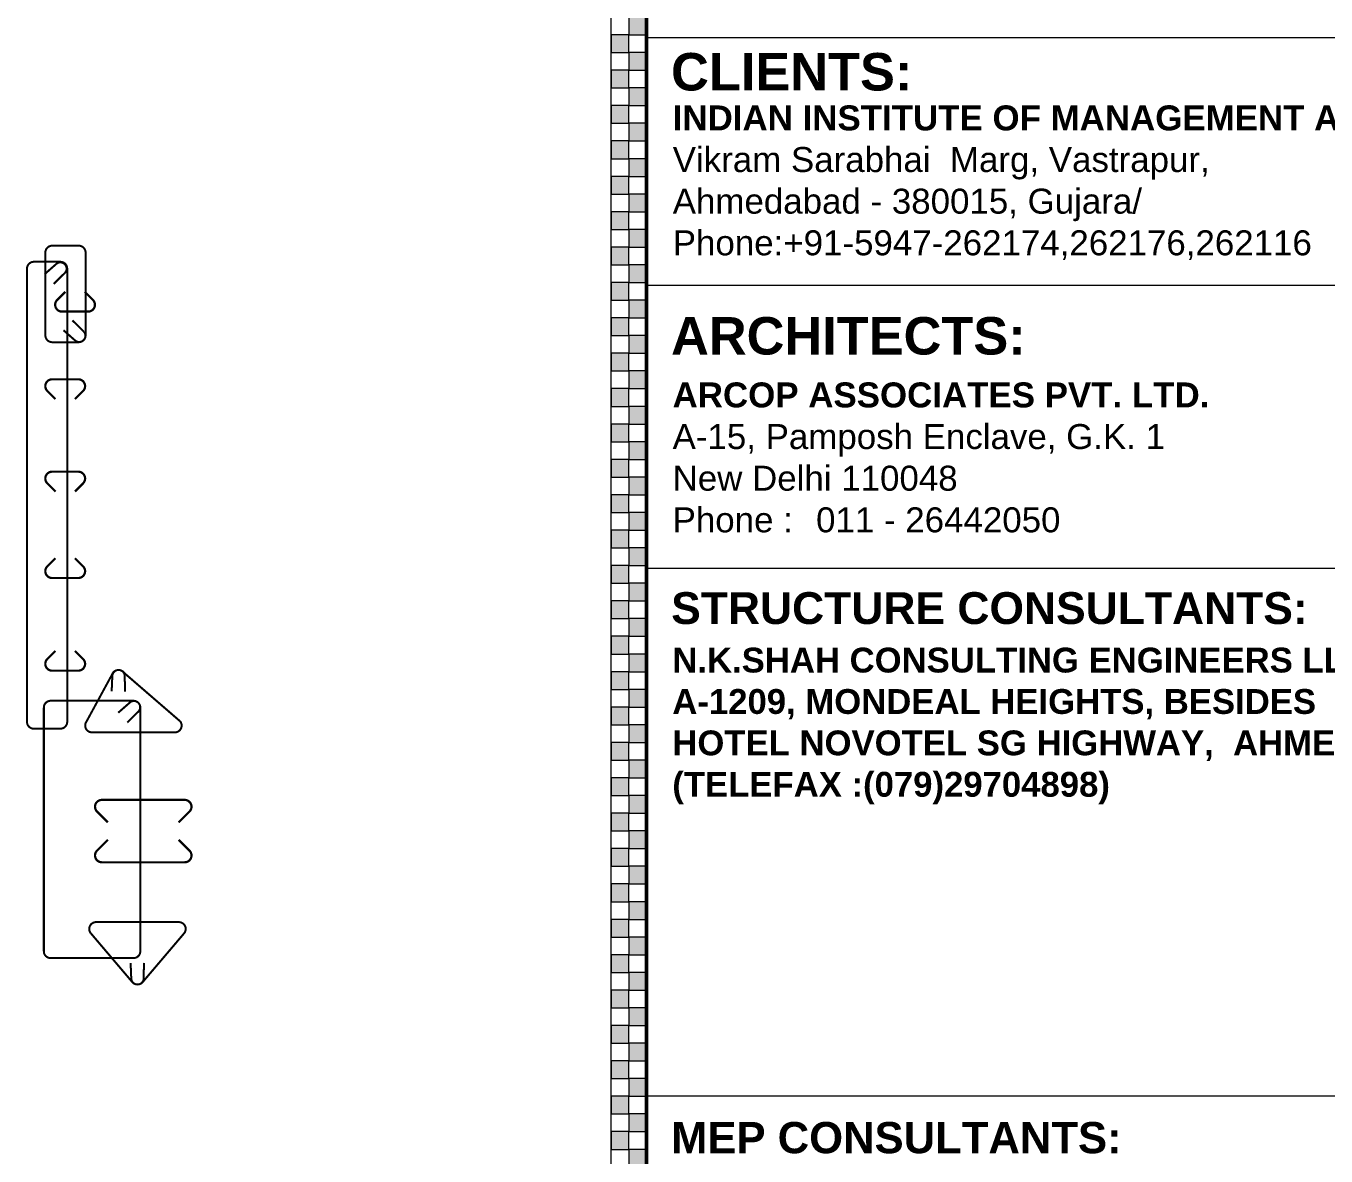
# Model space of a CAD drawing. Extents: x -200722 to 834823, y -494970 to 88783.
# Drawn here: x 301534 to 309619, y -170053 to -163026 of the extents above; entities that cross this region are included whole.
import ezdxf

# ---------------------------------------------------------------- set-up
doc = ezdxf.new("R2010")
doc.units = 0
doc.header["$LTSCALE"] = 100
doc.header["$MEASUREMENT"] = 0
doc.layers.get('0').update_dxf_attribs({"linetype": 'CONTINUOUS'})
doc.layers.add('9_TITLE TEXT', color=7, linetype='CONTINUOUS', lineweight=20)
doc.layers.add('COL. SHED. STEEL.', color=6, linetype='CONTINUOUS')
doc.layers.add('STEEL', color=6, linetype='CONTINUOUS')
doc.styles.add('SANSSERIF', font='SAS_____.pfb', dxfattribs={"height": 325})
doc.styles.add('TITLES', font='arial.ttf')

# ---------------------------------------------------------------- blocks, each defined once
blk = doc.blocks.new('TITLE CHAIN')
at = {"layer": '9_TITLE TEXT'}
h = blk.add_hatch(color=256, dxfattribs=at)
h.dxf.hatch_style = 1
h.paths.add_polyline_path([(1, -402.625), (2, -402.625), (2, -401.625), (1, -401.625)])
h = blk.add_hatch(color=256, dxfattribs=at)
h.dxf.hatch_style = 1
h.paths.add_polyline_path([(0, -403.625), (1, -403.625), (1, -402.625), (0, -402.625)])
h = blk.add_hatch(color=256, dxfattribs=at)
h.dxf.hatch_style = 1
h.paths.add_polyline_path([(1, -404.625), (2, -404.625), (2, -403.625), (1, -403.625)])
h = blk.add_hatch(color=256, dxfattribs=at)
h.dxf.hatch_style = 1
h.paths.add_polyline_path([(0, -405.625), (1, -405.625), (1, -404.625), (0, -404.625)])
h = blk.add_hatch(color=256, dxfattribs=at)
h.dxf.hatch_style = 1
h.paths.add_polyline_path([(1, -406.625), (2, -406.625), (2, -405.625), (1, -405.625)])
h = blk.add_hatch(color=256, dxfattribs=at)
h.dxf.hatch_style = 1
h.paths.add_polyline_path([(0, -407.625), (1, -407.625), (1, -406.625), (0, -406.625)])
h = blk.add_hatch(color=256, dxfattribs=at)
h.dxf.hatch_style = 1
h.paths.add_polyline_path([(1, -408.625), (2, -408.625), (2, -407.625), (1, -407.625)])
h = blk.add_hatch(color=256, dxfattribs=at)
h.dxf.hatch_style = 1
h.paths.add_polyline_path([(0, -409.625), (1, -409.625), (1, -408.625), (0, -408.625)])
h = blk.add_hatch(color=256, dxfattribs=at)
h.dxf.hatch_style = 1
h.paths.add_polyline_path([(1, -410.625), (2, -410.625), (2, -409.625), (1, -409.625)])
h = blk.add_hatch(color=256, dxfattribs=at)
h.dxf.hatch_style = 1
h.paths.add_polyline_path([(0, -411.625), (1, -411.625), (1, -410.625), (0, -410.625)])
h = blk.add_hatch(color=256, dxfattribs=at)
h.dxf.hatch_style = 1
h.paths.add_polyline_path([(1, -412.625), (2, -412.625), (2, -411.625), (1, -411.625)])
h = blk.add_hatch(color=256, dxfattribs=at)
h.dxf.hatch_style = 1
h.paths.add_polyline_path([(0, -413.625), (1, -413.625), (1, -412.625), (0, -412.625)])
h = blk.add_hatch(color=256, dxfattribs=at)
h.dxf.hatch_style = 1
h.paths.add_polyline_path([(1, -414.625), (2, -414.625), (2, -413.625), (1, -413.625)])
h = blk.add_hatch(color=256, dxfattribs=at)
h.dxf.hatch_style = 1
h.paths.add_polyline_path([(0, -415.625), (1, -415.625), (1, -414.625), (0, -414.625)])
h = blk.add_hatch(color=256, dxfattribs=at)
h.dxf.hatch_style = 1
h.paths.add_polyline_path([(1, -416.625), (2, -416.625), (2, -415.625), (1, -415.625)])
h = blk.add_hatch(color=256, dxfattribs=at)
h.dxf.hatch_style = 1
h.paths.add_polyline_path([(0, -417.625), (1, -417.625), (1, -416.625), (0, -416.625)])
h = blk.add_hatch(color=256, dxfattribs=at)
h.dxf.hatch_style = 1
h.paths.add_polyline_path([(1, -418.625), (2, -418.625), (2, -417.625), (1, -417.625)])
h = blk.add_hatch(color=256, dxfattribs=at)
h.dxf.hatch_style = 1
h.paths.add_polyline_path([(0, -419.625), (1, -419.625), (1, -418.625), (0, -418.625)])
h = blk.add_hatch(color=256, dxfattribs=at)
h.dxf.hatch_style = 1
h.paths.add_polyline_path([(1, -420.625), (2, -420.625), (2, -419.625), (1, -419.625)])
h = blk.add_hatch(color=256, dxfattribs=at)
h.dxf.hatch_style = 1
h.paths.add_polyline_path([(0, -421.625), (1, -421.625), (1, -420.625), (0, -420.625)])
h = blk.add_hatch(color=256, dxfattribs=at)
h.dxf.hatch_style = 1
h.paths.add_polyline_path([(1, -422.625), (2, -422.625), (2, -421.625), (1, -421.625)])
h = blk.add_hatch(color=256, dxfattribs=at)
h.dxf.hatch_style = 1
h.paths.add_polyline_path([(0, -423.625), (1, -423.625), (1, -422.625), (0, -422.625)])
h = blk.add_hatch(color=256, dxfattribs=at)
h.dxf.hatch_style = 1
h.paths.add_polyline_path([(1, -424.625), (2, -424.625), (2, -423.625), (1, -423.625)])
h = blk.add_hatch(color=256, dxfattribs=at)
h.dxf.hatch_style = 1
h.paths.add_polyline_path([(0, -425.625), (1, -425.625), (1, -424.625), (0, -424.625)])
h = blk.add_hatch(color=256, dxfattribs=at)
h.dxf.hatch_style = 1
h.paths.add_polyline_path([(1, -426.625), (2, -426.625), (2, -425.625), (1, -425.625)])
h = blk.add_hatch(color=256, dxfattribs=at)
h.dxf.hatch_style = 1
h.paths.add_polyline_path([(0, -427.625), (1, -427.625), (1, -426.625), (0, -426.625)])
h = blk.add_hatch(color=256, dxfattribs=at)
h.dxf.hatch_style = 1
h.paths.add_polyline_path([(1, -428.625), (2, -428.625), (2, -427.625), (1, -427.625)])
h = blk.add_hatch(color=256, dxfattribs=at)
h.dxf.hatch_style = 1
h.paths.add_polyline_path([(0, -429.625), (1, -429.625), (1, -428.625), (0, -428.625)])
h = blk.add_hatch(color=256, dxfattribs=at)
h.dxf.hatch_style = 1
h.paths.add_polyline_path([(1, -430.625), (2, -430.625), (2, -429.625), (1, -429.625)])
h = blk.add_hatch(color=256, dxfattribs=at)
h.dxf.hatch_style = 1
h.paths.add_polyline_path([(0, -431.625), (1, -431.625), (1, -430.625), (0, -430.625)])
h = blk.add_hatch(color=256, dxfattribs=at)
h.dxf.hatch_style = 1
h.paths.add_polyline_path([(1, -432.625), (2, -432.625), (2, -431.625), (1, -431.625)])
h = blk.add_hatch(color=256, dxfattribs=at)
h.dxf.hatch_style = 1
h.paths.add_polyline_path([(0, -433.625), (1, -433.625), (1, -432.625), (0, -432.625)])
h = blk.add_hatch(color=256, dxfattribs=at)
h.dxf.hatch_style = 1
h.paths.add_polyline_path([(1, -434.625), (2, -434.625), (2, -433.625), (1, -433.625)])
h = blk.add_hatch(color=256, dxfattribs=at)
h.dxf.hatch_style = 1
h.paths.add_polyline_path([(0, -435.625), (1, -435.625), (1, -434.625), (0, -434.625)])
h = blk.add_hatch(color=256, dxfattribs=at)
h.dxf.hatch_style = 1
h.paths.add_polyline_path([(1, -436.625), (2, -436.625), (2, -435.625), (1, -435.625)])
h = blk.add_hatch(color=256, dxfattribs=at)
h.dxf.hatch_style = 1
h.paths.add_polyline_path([(0, -437.625), (1, -437.625), (1, -436.625), (0, -436.625)])
h = blk.add_hatch(color=256, dxfattribs=at)
h.dxf.hatch_style = 1
h.paths.add_polyline_path([(1, -438.625), (2, -438.625), (2, -437.625), (1, -437.625)])
h = blk.add_hatch(color=256, dxfattribs=at)
h.dxf.hatch_style = 1
h.paths.add_polyline_path([(0, -439.625), (1, -439.625), (1, -438.625), (0, -438.625)])
h = blk.add_hatch(color=256, dxfattribs=at)
h.dxf.hatch_style = 1
h.paths.add_polyline_path([(1, -440.625), (2, -440.625), (2, -439.625), (1, -439.625)])
h = blk.add_hatch(color=256, dxfattribs=at)
h.dxf.hatch_style = 1
h.paths.add_polyline_path([(0, -441.625), (1, -441.625), (1, -440.625), (0, -440.625)])
h = blk.add_hatch(color=256, dxfattribs=at)
h.dxf.hatch_style = 1
h.paths.add_polyline_path([(1, -442.625), (2, -442.625), (2, -441.625), (1, -441.625)])
h = blk.add_hatch(color=256, dxfattribs=at)
h.dxf.hatch_style = 1
h.paths.add_polyline_path([(0, -443.625), (1, -443.625), (1, -442.625), (0, -442.625)])
h = blk.add_hatch(color=256, dxfattribs=at)
h.dxf.hatch_style = 1
h.paths.add_polyline_path([(1, -444.625), (2, -444.625), (2, -443.625), (1, -443.625)])
h = blk.add_hatch(color=256, dxfattribs=at)
h.dxf.hatch_style = 1
h.paths.add_polyline_path([(0, -445.625), (1, -445.625), (1, -444.625), (0, -444.625)])
h = blk.add_hatch(color=256, dxfattribs=at)
h.dxf.hatch_style = 1
h.paths.add_polyline_path([(1, -446.625), (2, -446.625), (2, -445.625), (1, -445.625)])
h = blk.add_hatch(color=256, dxfattribs=at)
h.dxf.hatch_style = 1
h.paths.add_polyline_path([(0, -447.625), (1, -447.625), (1, -446.625), (0, -446.625)])
h = blk.add_hatch(color=256, dxfattribs=at)
h.dxf.hatch_style = 1
h.paths.add_polyline_path([(1, -448.625), (2, -448.625), (2, -447.625), (1, -447.625)])
h = blk.add_hatch(color=256, dxfattribs=at)
h.dxf.hatch_style = 1
h.paths.add_polyline_path([(0, -449.625), (1, -449.625), (1, -448.625), (0, -448.625)])
h = blk.add_hatch(color=256, dxfattribs=at)
h.dxf.hatch_style = 1
h.paths.add_polyline_path([(1, -450.625), (2, -450.625), (2, -449.625), (1, -449.625)])
h = blk.add_hatch(color=256, dxfattribs=at)
h.dxf.hatch_style = 1
h.paths.add_polyline_path([(0, -451.625), (1, -451.625), (1, -450.625), (0, -450.625)])
h = blk.add_hatch(color=256, dxfattribs=at)
h.dxf.hatch_style = 1
h.paths.add_polyline_path([(1, -452.625), (2, -452.625), (2, -451.625), (1, -451.625)])
h = blk.add_hatch(color=256, dxfattribs=at)
h.dxf.hatch_style = 1
h.paths.add_polyline_path([(0, -453.625), (1, -453.625), (1, -452.625), (0, -452.625)])
h = blk.add_hatch(color=256, dxfattribs=at)
h.dxf.hatch_style = 1
h.paths.add_polyline_path([(1, -454.625), (2, -454.625), (2, -453.625), (1, -453.625)])
h = blk.add_hatch(color=256, dxfattribs=at)
h.dxf.hatch_style = 1
h.paths.add_polyline_path([(0, -455.625), (1, -455.625), (1, -454.625), (0, -454.625)])
h = blk.add_hatch(color=256, dxfattribs=at)
h.dxf.hatch_style = 1
h.paths.add_polyline_path([(1, -456.625), (2, -456.625), (2, -455.625), (1, -455.625)])
h = blk.add_hatch(color=256, dxfattribs=at)
h.dxf.hatch_style = 1
h.paths.add_polyline_path([(0, -457.625), (1, -457.625), (1, -456.625), (0, -456.625)])
h = blk.add_hatch(color=256, dxfattribs=at)
h.dxf.hatch_style = 1
h.paths.add_polyline_path([(1, -458.625), (2, -458.625), (2, -457.625), (1, -457.625)])
h = blk.add_hatch(color=256, dxfattribs=at)
h.dxf.hatch_style = 1
h.paths.add_polyline_path([(0, -459.625), (1, -459.625), (1, -458.625), (0, -458.625)])
h = blk.add_hatch(color=256, dxfattribs=at)
h.dxf.hatch_style = 1
h.paths.add_polyline_path([(1, -460.625), (2, -460.625), (2, -459.625), (1, -459.625)])
h = blk.add_hatch(color=256, dxfattribs=at)
h.dxf.hatch_style = 1
h.paths.add_polyline_path([(0, -461.625), (1, -461.625), (1, -460.625), (0, -460.625)])
h = blk.add_hatch(color=256, dxfattribs=at)
h.dxf.hatch_style = 1
h.paths.add_polyline_path([(1, -462.625), (2, -462.625), (2, -461.625), (1, -461.625)])
h = blk.add_hatch(color=256, dxfattribs=at)
h.dxf.hatch_style = 1
h.paths.add_polyline_path([(0, -463.625), (1, -463.625), (1, -462.625), (0, -462.625)])
h = blk.add_hatch(color=256, dxfattribs=at)
h.dxf.hatch_style = 1
h.paths.add_polyline_path([(1, -464.625), (2, -464.625), (2, -463.625), (1, -463.625)])
h = blk.add_hatch(color=256, dxfattribs=at)
h.dxf.hatch_style = 1
h.paths.add_polyline_path([(0, -465.625), (1, -465.625), (1, -464.625), (0, -464.625)])
h = blk.add_hatch(color=256, dxfattribs=at)
h.dxf.hatch_style = 1
h.paths.add_polyline_path([(1, -466.625), (2, -466.625), (2, -465.625), (1, -465.625)])
for p, q in [((0, -584), (0, 0)), ((2, -584), (2, 0))]:
    blk.add_line(p, q, dxfattribs=at)
for points in [[(1, -402.625), (2, -402.625), (2, -401.625), (1, -401.625)], [(0, -403.625), (1, -403.625), (1, -402.625), (0, -402.625)], [(1, -404.625), (2, -404.625), (2, -403.625), (1, -403.625)], [(0, -405.625), (1, -405.625), (1, -404.625), (0, -404.625)], [(1, -406.625), (2, -406.625), (2, -405.625), (1, -405.625)], [(0, -407.625), (1, -407.625), (1, -406.625), (0, -406.625)], [(1, -408.625), (2, -408.625), (2, -407.625), (1, -407.625)], [(0, -409.625), (1, -409.625), (1, -408.625), (0, -408.625)], [(1, -410.625), (2, -410.625), (2, -409.625), (1, -409.625)], [(0, -411.625), (1, -411.625), (1, -410.625), (0, -410.625)], [(1, -412.625), (2, -412.625), (2, -411.625), (1, -411.625)], [(0, -413.625), (1, -413.625), (1, -412.625), (0, -412.625)], [(1, -414.625), (2, -414.625), (2, -413.625), (1, -413.625)], [(0, -415.625), (1, -415.625), (1, -414.625), (0, -414.625)], [(1, -416.625), (2, -416.625), (2, -415.625), (1, -415.625)], [(0, -417.625), (1, -417.625), (1, -416.625), (0, -416.625)], [(1, -418.625), (2, -418.625), (2, -417.625), (1, -417.625)], [(0, -419.625), (1, -419.625), (1, -418.625), (0, -418.625)], [(1, -420.625), (2, -420.625), (2, -419.625), (1, -419.625)], [(0, -421.625), (1, -421.625), (1, -420.625), (0, -420.625)], [(1, -422.625), (2, -422.625), (2, -421.625), (1, -421.625)], [(0, -423.625), (1, -423.625), (1, -422.625), (0, -422.625)], [(1, -424.625), (2, -424.625), (2, -423.625), (1, -423.625)], [(0, -425.625), (1, -425.625), (1, -424.625), (0, -424.625)], [(1, -426.625), (2, -426.625), (2, -425.625), (1, -425.625)], [(0, -427.625), (1, -427.625), (1, -426.625), (0, -426.625)], [(1, -428.625), (2, -428.625), (2, -427.625), (1, -427.625)], [(0, -429.625), (1, -429.625), (1, -428.625), (0, -428.625)], [(1, -430.625), (2, -430.625), (2, -429.625), (1, -429.625)], [(0, -431.625), (1, -431.625), (1, -430.625), (0, -430.625)], [(1, -432.625), (2, -432.625), (2, -431.625), (1, -431.625)], [(0, -433.625), (1, -433.625), (1, -432.625), (0, -432.625)], [(1, -434.625), (2, -434.625), (2, -433.625), (1, -433.625)], [(0, -435.625), (1, -435.625), (1, -434.625), (0, -434.625)], [(1, -436.625), (2, -436.625), (2, -435.625), (1, -435.625)], [(0, -437.625), (1, -437.625), (1, -436.625), (0, -436.625)], [(1, -438.625), (2, -438.625), (2, -437.625), (1, -437.625)], [(0, -439.625), (1, -439.625), (1, -438.625), (0, -438.625)], [(1, -440.625), (2, -440.625), (2, -439.625), (1, -439.625)], [(0, -441.625), (1, -441.625), (1, -440.625), (0, -440.625)], [(1, -442.625), (2, -442.625), (2, -441.625), (1, -441.625)], [(0, -443.625), (1, -443.625), (1, -442.625), (0, -442.625)], [(1, -444.625), (2, -444.625), (2, -443.625), (1, -443.625)], [(0, -445.625), (1, -445.625), (1, -444.625), (0, -444.625)], [(1, -446.625), (2, -446.625), (2, -445.625), (1, -445.625)], [(0, -447.625), (1, -447.625), (1, -446.625), (0, -446.625)], [(1, -448.625), (2, -448.625), (2, -447.625), (1, -447.625)], [(0, -449.625), (1, -449.625), (1, -448.625), (0, -448.625)], [(1, -450.625), (2, -450.625), (2, -449.625), (1, -449.625)], [(0, -451.625), (1, -451.625), (1, -450.625), (0, -450.625)], [(1, -452.625), (2, -452.625), (2, -451.625), (1, -451.625)], [(0, -453.625), (1, -453.625), (1, -452.625), (0, -452.625)], [(1, -454.625), (2, -454.625), (2, -453.625), (1, -453.625)], [(0, -455.625), (1, -455.625), (1, -454.625), (0, -454.625)], [(1, -456.625), (2, -456.625), (2, -455.625), (1, -455.625)], [(0, -457.625), (1, -457.625), (1, -456.625), (0, -456.625)], [(1, -458.625), (2, -458.625), (2, -457.625), (1, -457.625)], [(0, -459.625), (1, -459.625), (1, -458.625), (0, -458.625)], [(1, -460.625), (2, -460.625), (2, -459.625), (1, -459.625)], [(0, -461.625), (1, -461.625), (1, -460.625), (0, -460.625)], [(1, -462.625), (2, -462.625), (2, -461.625), (1, -461.625)], [(0, -463.625), (1, -463.625), (1, -462.625), (0, -462.625)], [(1, -464.625), (2, -464.625), (2, -463.625), (1, -463.625)], [(0, -465.625), (1, -465.625), (1, -464.625), (0, -464.625)], [(1, -466.625), (2, -466.625), (2, -465.625), (1, -465.625)]]:
    blk.add_lwpolyline(points, close=True, dxfattribs=at)

msp = doc.modelspace()

# ---------------------------------------------------------------- linework, layer by layer
at = {"layer": '9_TITLE TEXT', "color": 18, "true_color": 0x000000}
for p, q in [((305172.7, -182331.4), (305172.7, -118792.7)), ((314632.7, -163100.1), (305392.7, -163100.1)), ((314632.7, -164640.1), (305392.7, -164640.1)), ((314632.7, -166400.1), (305392.7, -166400.1)), ((314632.7, -169681.4), (305392.7, -169681.4))]:
    msp.add_line(p, q, dxfattribs=at)
at = {"layer": '9_TITLE TEXT', "color": 18, "lineweight": 50, "true_color": 0x000000}
msp.add_lwpolyline([(314632.7, -183032.7), (305392.7, -183032.7), (305392.7, -118792.7), (314632.7, -118792.6)], close=True, dxfattribs=at)
at = {"layer": 'COL. SHED. STEEL.', "color": 62, "linetype": 'Continuous', "const_width": 12.5}
msp.add_lwpolyline([(301539.9, -164535.1), (301539.9, -167353.3, 0.414214), (301582.4, -167395.8), (301747.4, -167395.8, 0.414214), (301789.9, -167353.3), (301789.9, -164535.1, 0.414214), (301747.4, -164492.6), (301582.4, -164492.6, 0.414214)], format="xyb", close=True, dxfattribs=at)
msp.add_lwpolyline([(301705.8, -164630.5), (301776.9, -164560.2, 0.927528), (301722.1, -164505.9), (301649.6, -164569.6)], format="xyb", dxfattribs=at)
at = {"layer": 'COL. SHED. STEEL.', "color": 140, "linetype": 'Continuous', "const_width": 12.5}
for points in [[(302074.5, -167048.7), (301910.5, -167350.3, 0.621714), (301944.3, -167418.7), (302459.2, -167418.7, 0.621714), (302492.9, -167350.3), (302143.9, -167048.7, 0.5176)], [(302193.3, -168969.8), (301935.9, -168666.9, -0.621714), (301969.6, -168598.5), (302484.5, -168598.5, -0.621714), (302518.2, -168666.9), (302260.8, -168969.8, -0.493371)]]:
    msp.add_lwpolyline(points, format="xyb", close=True, dxfattribs=at)
for points in [[(302149.5, -167165.4), (302147.7, -167065.4, 0.927528), (302070.6, -167067.5), (302066.5, -167164)], [(302267.3, -168851.8), (302265.5, -168951.8, -0.927528), (302188.4, -168949.7), (302184.4, -168853.3)]]:
    msp.add_lwpolyline(points, format="xyb", dxfattribs=at)
at = {"layer": 'STEEL', "color": 18, "true_color": 0x000000, "const_width": 12.5}
for points in [[(301696.7, -164392.5), (301861.7, -164392.5, -0.414214), (301904.2, -164435), (301904.2, -164950, -0.414214), (301861.7, -164992.5), (301696.7, -164992.5, -0.414214), (301654.2, -164950), (301654.2, -164435, -0.414214)], [(301687.1, -168822.3), (302202.1, -168822.3, 0.414214), (302244.6, -168779.8), (302244.6, -167264.8, 0.414214), (302202.1, -167222.3), (301687.1, -167222.3, 0.414214), (301644.6, -167264.8), (301644.6, -168779.8, 0.414214)]]:
    msp.add_lwpolyline(points, format="xyb", close=True, dxfattribs=at)
at = {"layer": 'STEEL', "color": 140, "const_width": 14}
for points in [[(301778.4, -164679), (301727.6, -164729.8, 0.668179), (301757.6, -164802.3), (301919.9, -164802.3, 0.668179), (301949.9, -164729.8), (301899.1, -164679)], [(301717.1, -165346.5), (301666.3, -165295.7, -0.668179), (301696.4, -165223.2), (301858.6, -165223.2, -0.668179), (301888.7, -165295.7), (301837.9, -165346.5)], [(301717.1, -165921), (301666.3, -165870.2, -0.668179), (301696.3, -165797.7), (301858.6, -165797.7, -0.668179), (301888.7, -165870.2), (301837.9, -165921)], [(301717.1, -166335.6), (301666.3, -166386.4, 0.668179), (301696.3, -166458.9), (301858.6, -166458.9, 0.668179), (301888.7, -166386.4), (301837.9, -166335.6)], [(301717.1, -166911.8), (301666.3, -166962.6, 0.668179), (301696.3, -167035.2), (301858.6, -167035.2, 0.668179), (301888.7, -166962.6), (301837.9, -166911.8)]]:
    msp.add_lwpolyline(points, format="xyb", dxfattribs=at)
at = {"layer": 'STEEL', "color": 18, "true_color": 0x000000, "const_width": 12.5}
for points in [[(301822.9, -164857.2), (301893.9, -164927.5, -0.927528), (301839.1, -164981.8), (301766.6, -164918.1)], [(302163.3, -167357.7), (302234.4, -167287.4, 0.927528), (302179.6, -167233.1), (302107.1, -167296.7)]]:
    msp.add_lwpolyline(points, format="xyb", dxfattribs=at)
at = {"layer": 'STEEL', "color": 40}
for points in [[(302043, -167978.7, 14, 14, 0), (301975.4, -167911.2, 14, 14, -0.668179), (302005.5, -167838.6, 14, 14, 0), (302520.5, -167838.6, 14, 14, -0.668179), (302550.5, -167911.2, 14, 14, 0), (302483, -167978.7, 0, 0, 0)], [(302043, -168086.5, 14, 14, 0), (301975.4, -168154.1, 14, 14, 0.668179), (302005.5, -168226.6, 14, 14, 0), (302520.5, -168226.6, 14, 14, 0.668179), (302550.5, -168154.1, 14, 14, 0), (302483, -168086.5, 0, 0, 0)]]:
    msp.add_lwpolyline(points, format="xyseb", dxfattribs=at)

# ---------------------------------------------------------------- block references
at = {"color": 18, "true_color": 0x000000, "xscale": 110, "yscale": 110, "zscale": 110}
msp.add_blockref('TITLE CHAIN', (305172.7, -118792.7), dxfattribs=at)

# ---------------------------------------------------------------- texts
at = {"layer": '9_TITLE TEXT', "color": 18, "lineweight": 25, "true_color": 0x000000, "attachment_point": 1, "style": 'TITLES'}
for s, insert, char_height, width in [('{\\fArial|b1|i0|c0|p34;CLIENTS:}', (305545.7, -163194.4), 232.963, 7813.359), ('{\\fArial|b1|i0|c0|p34;ARCHITECTS:}', (305545.7, -164836.4), 232.963, 7813.359), ('{\\fArial|b1|i0|c0|p34;STRUCTURE CONSULTANTS:}', (305546.4, -166547), 197.738, 7847.969), ('{\\fArial|b1|i0|c0|p34;MEP CONSULTANTS:}', (305545.7, -169841.6), 194.136, 7813.359)]:
    msp.add_mtext(s, dxfattribs=dict(at, insert=insert, char_height=char_height, width=width))
at = {"layer": '9_TITLE TEXT', "color": 18, "true_color": 0x000000, "attachment_point": 1, "style": 'SANSSERIF'}
for s, insert, char_height, width in [('\\pxsm1;{\\fArial|b1|i0|c0|p34;INDIAN INSTITUTE OF MANAGEMENT AHMEDABAD\\fArial|b0|i0|c0|p34;\\PVikram Sarabhai  Marg, Vastrapur, \\PAhmedabad - 380015, Gujara/\\PPhone:+91-5947-262174,262176,262116}', (305556, -163520.2), 155.309, 9512.229), ('{\\fArial|b0|i0|c0|p34;\\P\\pxsm1;\\fArial|b1|i0|c0|p34;\\H0.69613x;ARCOP ASSOCIATES PVT. LTD.\\fArial|b0|i0|c0|p34;\\PA-15, Pamposh Enclave, G.K. 1\\PNew Delhi 110048\\PPhone :^I011 - 26442050}', (305555.1, -164870.8), 223.105, 9689.289), ('\\pxsm1,ql;{\\fArial|b1|i0|c0|p34;\\H0.69613x;N.K.SHAH CONSULTING ENGINEERS LLP\\PA-1209, MONDEAL HEIGHTS, BESIDES \\PHOTEL NOVOTEL SG HIGHWAY,  AHMEDABAD-15 \\P(TELEFAX :(079)29704898)}', (305553.4, -166892), 221.852, 9634.887)]:
    msp.add_mtext(s, dxfattribs=dict(at, insert=insert, char_height=char_height, width=width))

doc.saveas('drawing.dxf')
